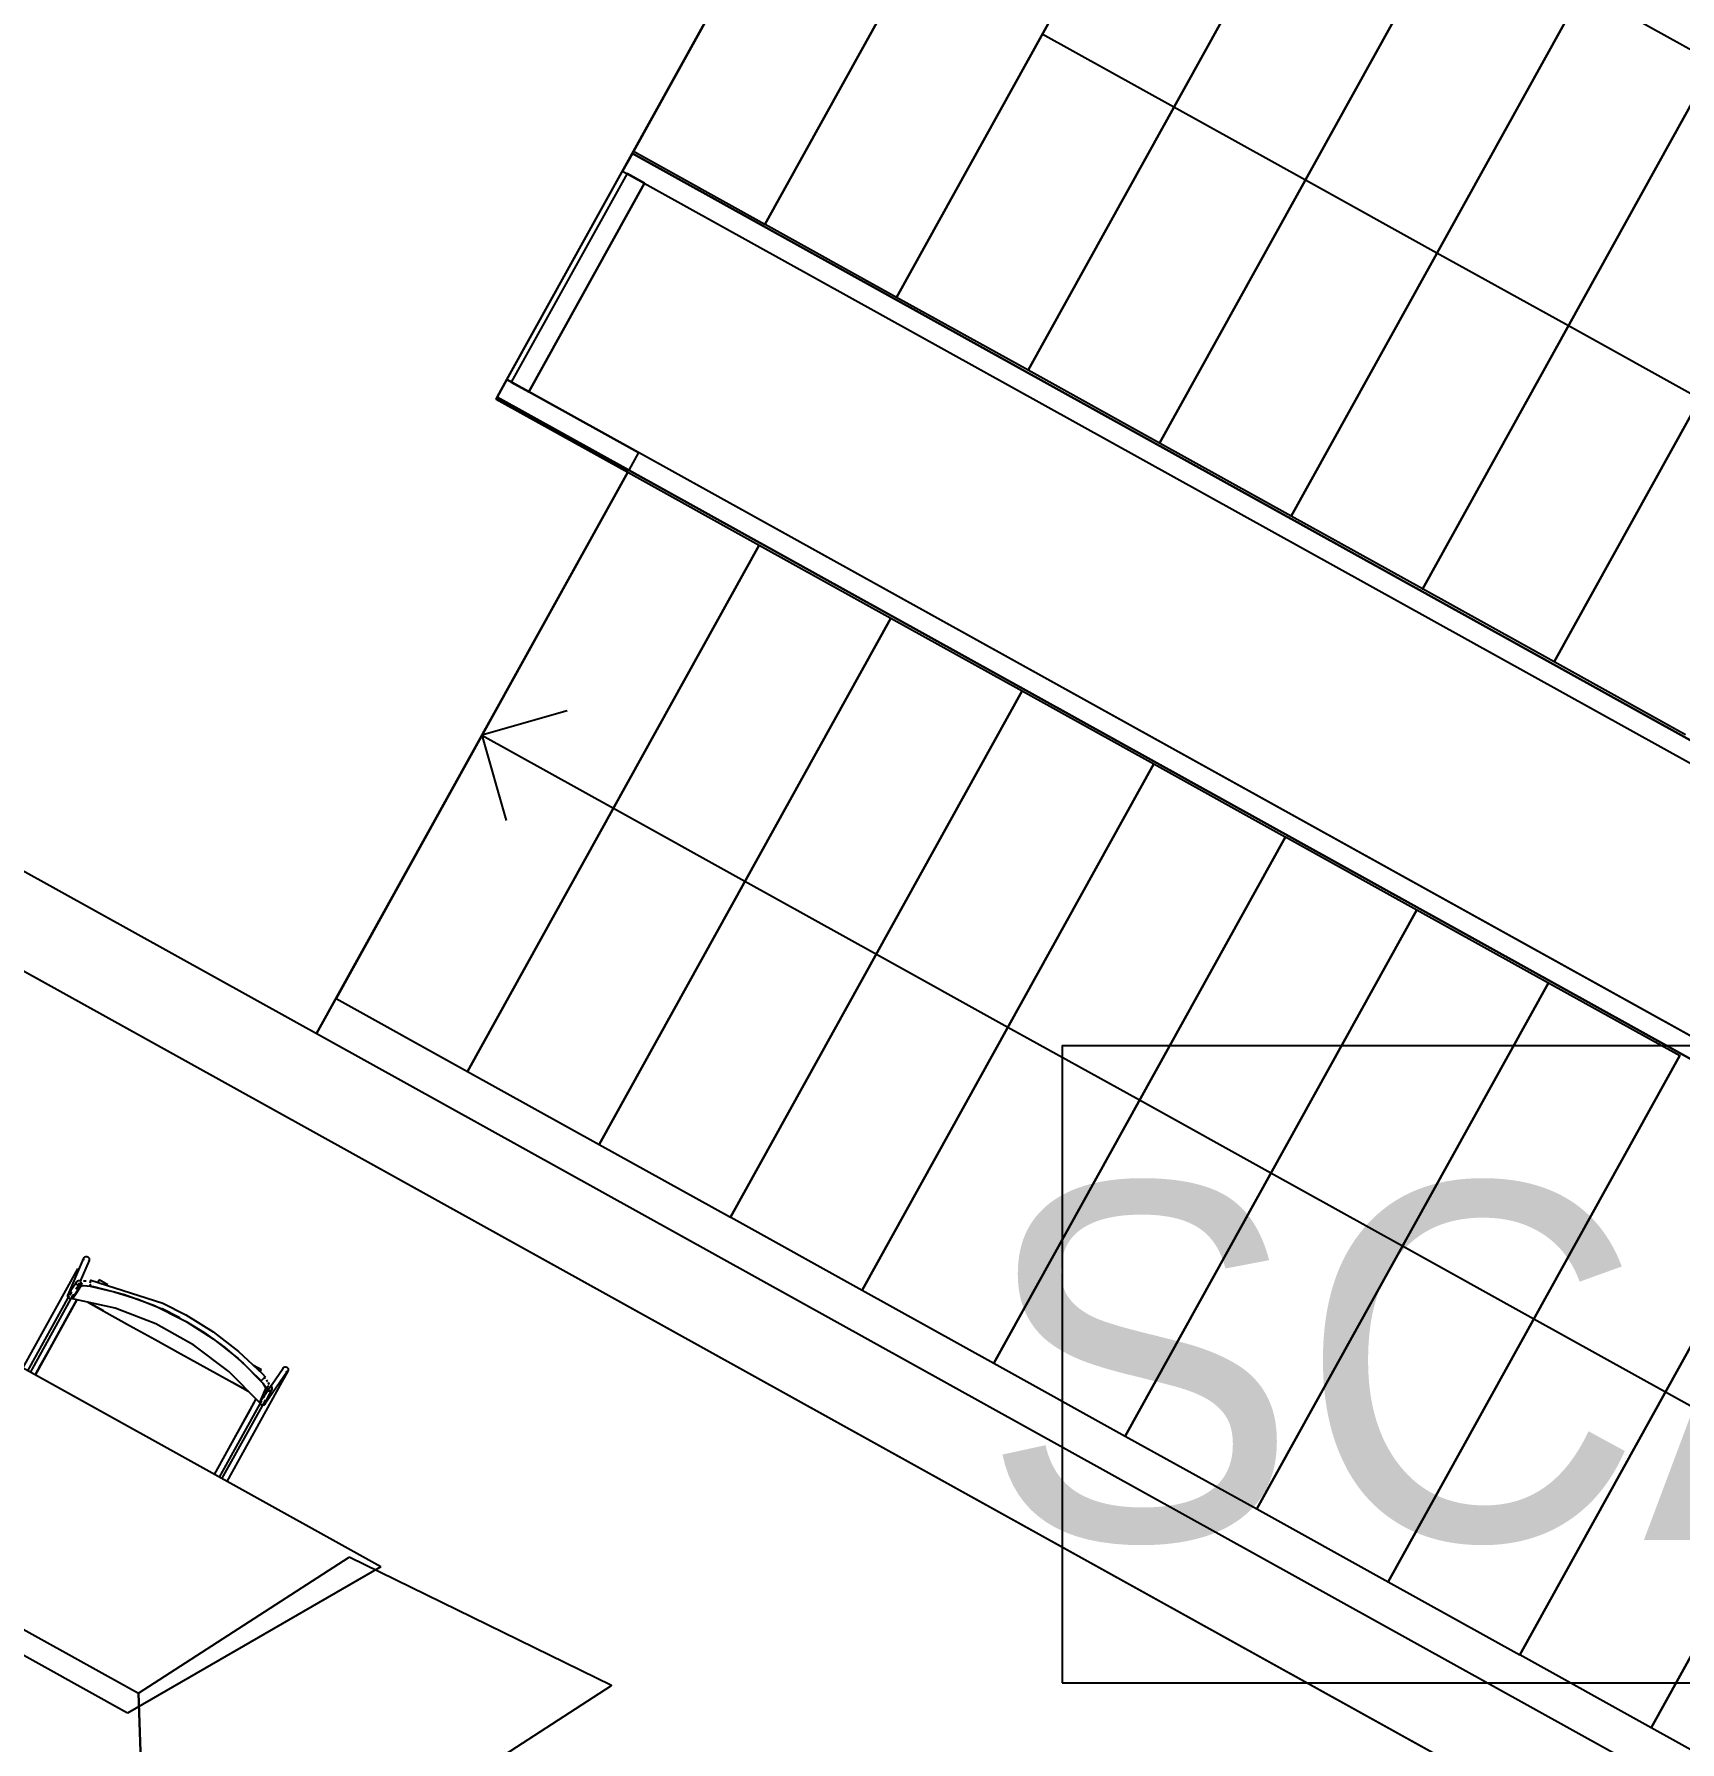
# Model space of a CAD drawing. Header units: metres. Extents: x 3.2 to 22.3, y 0.7 to 22.8.
# Drawn here: x 14.142 to 15.435, y 6.104 to 7.444 of the extents above; entities that cross this region are included whole.
import ezdxf

# ---------------------------------------------------------------- set-up
doc = ezdxf.new("R2010")
doc.units = ezdxf.units.M
for name, color, linetype in [('ARREDI', 9, 'Continuous'), ('PARETI_STRUTTURE', 7, 'Continuous'), ('WAYFINDING_RIQUADRI', 7, 'Continuous'), ('WAYFINDING_TESTI', 7, 'Continuous')]:
    doc.layers.add(name, color=color, linetype=linetype)

msp = doc.modelspace()

# ---------------------------------------------------------------- linework, layer by layer
at = {"layer": 'ARREDI'}
for points in [[(14.6124, 7.3508), (14.6047, 7.337)], [(14.6124, 7.3508), (15.7403, 6.7255), (14.6124, 7.3508), (14.6047, 7.337), (15.7258, 6.7156)], [(14.6219, 7.3275), (14.5311, 7.1636), (14.6219, 7.3275), (14.6082, 7.3351), (14.5173, 7.1712)], [(14.6082, 7.3351), (14.5173, 7.1712)], [(14.6047, 7.337), (15.7258, 6.7156)], [(14.6219, 7.3275), (14.6082, 7.3351)], [(14.6172, 7.1159), (14.5139, 7.1732)], [(14.5139, 7.1732), (14.6172, 7.1159)], [(15.6418, 6.5479), (14.6172, 7.1159), (14.6096, 7.1021)], [(15.7296, 6.7224), (15.635, 6.5517), (14.6172, 7.1159)], [(15.6418, 6.5479), (15.6342, 6.5341), (14.6096, 7.1021)], [(14.6096, 7.1021), (15.6411, 6.5303)], [(14.1816, 6.4817), (14.1815, 6.4824), (14.1816, 6.4831), (14.1816, 6.4833), (14.1816, 6.4834), (14.1819, 6.4838), (14.1824, 6.4843), (14.1831, 6.4846), (14.1839, 6.4846), (14.1846, 6.4844), (14.1852, 6.4839), (14.1856, 6.4833)], [(14.1856, 6.4833), (14.1858, 6.4826), (14.1857, 6.4819), (14.1856, 6.4816), (14.1856, 6.4816), (14.1854, 6.4812), (14.1848, 6.4807)], [(14.1758, 6.463), (14.1756, 6.4637), (14.1757, 6.4645), (14.1759, 6.465), (14.176, 6.4651), (14.1765, 6.4656), (14.1766, 6.4656), (14.1773, 6.4659), (14.178, 6.4659), (14.1787, 6.4657), (14.1793, 6.4653)], [(14.1756, 6.459), (14.1764, 6.4602), (14.1797, 6.4651)], [(14.1799, 6.4639), (14.1798, 6.4632), (14.1796, 6.4626), (14.1795, 6.4625), (14.179, 6.462), (14.179, 6.462), (14.1783, 6.4617), (14.1775, 6.4617), (14.1768, 6.4619), (14.1762, 6.4624), (14.1758, 6.463)], [(14.1769, 6.4751), (14.1772, 6.4749), (14.1776, 6.4747)], [(14.1769, 6.4751), (14.1769, 6.4751)], [(14.1776, 6.4747), (14.1782, 6.4744)], [(14.1813, 6.4655), (14.1822, 6.4656), (14.1834, 6.4656)], [(14.1821, 6.4656), (14.1834, 6.4656)], [(14.1866, 6.4638), (14.1867, 6.4645), (14.1868, 6.4652), (14.1869, 6.4657), (14.187, 6.4659), (14.187, 6.466), (14.187, 6.466), (14.1869, 6.4657)], [(14.1936, 6.4665), (14.1935, 6.4663), (14.1933, 6.4659), (14.1929, 6.4653), (14.1926, 6.4646)], [(14.4147, 6.2411), (14.0359, 6.4511), (14.0437, 6.2216)], [(14.1433, 6.3916), (14.1476, 6.3994), (14.155, 6.4128), (14.1624, 6.4261), (14.1698, 6.4395), (14.176, 6.4507)], [(14.169, 6.4528), (14.1689, 6.4535), (14.169, 6.4543), (14.169, 6.4545), (14.169, 6.4545), (14.1693, 6.4549), (14.1698, 6.4554), (14.1705, 6.4557), (14.1713, 6.4558), (14.172, 6.4555)], [(14.1728, 6.4523), (14.1722, 6.4518), (14.1715, 6.4515), (14.1708, 6.4515), (14.1701, 6.4517), (14.1695, 6.4522), (14.169, 6.4528)], [(14.3204, 6.387), (14.322, 6.3852), (14.3233, 6.3833), (14.3241, 6.3818), (14.3242, 6.3809), (14.3218, 6.3755), (14.3194, 6.3701), (14.2953, 6.3944), (14.268, 6.4151), (14.238, 6.4318), (14.206, 6.444), (14.1726, 6.4515), (14.1759, 6.4564), (14.1792, 6.4613)], [(14.1792, 6.4613), (14.18, 6.4617), (14.1817, 6.4618), (14.184, 6.4617), (14.1865, 6.4613), (14.2055, 6.457), (14.224, 6.4512), (14.2418, 6.444)], [(14.1792, 6.4613), (14.1799, 6.4617), (14.1816, 6.4618), (14.1838, 6.4617), (14.1864, 6.4613)], [(14.1865, 6.463), (14.1864, 6.4624), (14.1863, 6.462), (14.1863, 6.4617)], [(14.1864, 6.4613), (14.2054, 6.457), (14.224, 6.4512), (14.2418, 6.444)], [(14.1969, 6.442), (14.1847, 6.4487)], [(14.1847, 6.4487), (14.1973, 6.4418), (14.2174, 6.4306), (14.2376, 6.4194), (14.2578, 6.4082), (14.278, 6.397), (14.2981, 6.3859), (14.3106, 6.3789)], [(14.2424, 6.4437), (14.257, 6.4364)], [(14.257, 6.4364), (14.2424, 6.4437)], [(14.2619, 6.4337), (14.2761, 6.425), (14.2919, 6.4136), (14.3066, 6.4009), (14.3203, 6.3871)], [(14.2619, 6.4337), (14.2761, 6.425), (14.2919, 6.4135), (14.3067, 6.4009), (14.3204, 6.387)], [(14.3377, 6.3959), (14.3378, 6.3967), (14.3381, 6.3971), (14.3381, 6.3971), (14.3382, 6.3973), (14.3388, 6.3978), (14.3395, 6.398)], [(14.3395, 6.398), (14.3402, 6.398), (14.3409, 6.3977), (14.3415, 6.3972), (14.3419, 6.3966), (14.342, 6.3958), (14.3419, 6.3951), (14.3416, 6.3947), (14.3416, 6.3947), (14.3415, 6.3945), (14.3409, 6.394), (14.3402, 6.3938)], [(14.3106, 6.3789), (14.2984, 6.3857)], [(14.3199, 6.394), (14.3203, 6.3947), (14.3206, 6.3952), (14.3209, 6.3957), (14.321, 6.3959)], [(14.3204, 6.387), (14.3221, 6.3851), (14.3234, 6.3832), (14.3241, 6.3817), (14.3242, 6.3809)], [(14.3218, 6.388), (14.3214, 6.3876), (14.321, 6.3873), (14.3208, 6.3871)], [(14.3218, 6.388), (14.3224, 6.3885), (14.3229, 6.389), (14.3238, 6.3898), (14.324, 6.39)], [(14.3241, 6.3886), (14.3234, 6.3895)], [(14.3241, 6.39), (14.324, 6.39)], [(14.3275, 6.379), (14.3267, 6.379), (14.326, 6.3792), (14.3254, 6.3797), (14.3251, 6.3804), (14.3249, 6.3811), (14.3249, 6.3811), (14.3251, 6.3818), (14.3251, 6.3819), (14.3255, 6.3824), (14.326, 6.3829), (14.3268, 6.3831)], [(14.3258, 6.3865), (14.325, 6.3876)], [(14.325, 6.3875), (14.3258, 6.3865)], [(14.327, 6.3842), (14.3263, 6.3857)], [(14.3263, 6.3857), (14.3271, 6.3842)], [(14.3275, 6.3831), (14.3282, 6.3828), (14.3288, 6.3824), (14.3291, 6.3817), (14.3293, 6.381), (14.3293, 6.3809), (14.3291, 6.3803), (14.3291, 6.3801), (14.3288, 6.3796), (14.3282, 6.3792), (14.3275, 6.379)], [(14.3358, 6.387), (14.3364, 6.3867)], [(14.3371, 6.3863), (14.3371, 6.3862), (14.3371, 6.3863), (14.3368, 6.3864), (14.3364, 6.3867)], [(14.2841, 6.3135), (14.2867, 6.3183), (14.2993, 6.3409), (14.3056, 6.3522), (14.3118, 6.3635), (14.3167, 6.3723)], [(14.3194, 6.3701), (14.3211, 6.3716)], [(14.3224, 6.3678), (14.3216, 6.3678), (14.3209, 6.3681), (14.3204, 6.3686), (14.32, 6.3692), (14.3199, 6.37), (14.32, 6.3707)], [(14.3231, 6.3718), (14.3237, 6.3713), (14.3241, 6.3706), (14.3242, 6.3699), (14.324, 6.3691), (14.3238, 6.3687), (14.3238, 6.3687), (14.3237, 6.3685), (14.3231, 6.368), (14.3224, 6.3678)], [(14.323, 6.3741), (14.3234, 6.375)], [(14.3265, 6.3819), (14.3248, 6.378), (14.3241, 6.3765)], [(14.2245, 6.1417), (14.3898, 6.2487)], [(14.2324, 5.9122), (14.5959, 6.1477), (14.3898, 6.2487)], [(14.0523, 6.2371), (14.2245, 6.1417), (14.2324, 5.9122)], [(14.4147, 6.2411), (14.2159, 6.1262)], [(14.2159, 6.1262), (14.0437, 6.2216)], [(13.8536, 6.1222), (14.2324, 5.9122), (14.2245, 6.1417)]]:
    msp.add_lwpolyline(points, dxfattribs=at)
for points in [[(14.5063, 7.1594), (14.5139, 7.1732)], [(14.5311, 7.1636), (14.5173, 7.1713)], [(14.6096, 7.1021), (14.5063, 7.1594)], [(14.1726, 6.4515), (14.173, 6.4545)]]:
    msp.add_lwpolyline(points, close=True, dxfattribs=at)
at = {"layer": 'PARETI_STRUTTURE'}
for points in [[(14.5063, 7.1594), (14.5054, 7.1578), (14.6087, 7.1005), (14.3643, 6.6597), (14.6087, 7.1005), (14.5054, 7.1578), (14.8576, 7.7932)], [(14.5139, 7.1732), (14.8576, 7.7932), (16.4344, 6.9191)], [(14.8423, 7.7656), (14.6132, 7.3524), (14.8423, 7.7656), (14.9456, 7.7084)], [(15.0489, 7.6511), (14.9456, 7.7083), (14.7165, 7.2951), (14.9456, 7.7083)], [(15.1522, 7.5938), (15.0489, 7.6511), (14.8199, 7.2378), (15.0489, 7.6511)], [(15.2556, 7.5365), (15.1523, 7.5938), (14.9232, 7.1806), (15.1523, 7.5938)], [(15.3589, 7.4793), (15.2556, 7.5365), (15.0265, 7.1233), (15.2556, 7.5365)], [(15.4622, 7.422), (15.3589, 7.4793), (15.1298, 7.066), (15.3589, 7.4793)], [(15.0377, 7.3872), (14.9344, 7.4445)], [(15.5655, 7.3647), (15.4622, 7.422), (15.2331, 7.0087), (15.4622, 7.422)], [(15.141, 7.3299), (15.0377, 7.3872)], [(15.6688, 7.3075), (15.5655, 7.3647), (15.3364, 6.9515), (15.5655, 7.3647)], [(14.7165, 7.2951), (14.6132, 7.3524)], [(15.2443, 7.2726), (15.141, 7.3299)], [(14.8199, 7.2378), (14.7166, 7.2951)], [(15.3476, 7.2154), (15.2443, 7.2726)], [(14.9232, 7.1806), (14.8199, 7.2378)], [(15.451, 7.1581), (15.3476, 7.2154)], [(15.0265, 7.1233), (14.9232, 7.1806)], [(15.1298, 7.066), (15.0265, 7.1233)], [(13.5815, 7.0937), (15.8379, 5.8429)], [(14.6087, 7.1005), (14.3796, 6.6873)], [(14.6087, 7.1005), (14.712, 7.0433)], [(15.2331, 7.0088), (15.1298, 7.066)], [(14.3796, 6.6873), (14.4829, 6.63), (14.712, 7.0433), (14.4829, 6.63)], [(14.712, 7.0433), (14.8153, 6.986)], [(15.8647, 5.7492), (13.543, 7.0363)], [(15.3364, 6.9515), (15.2331, 7.0088)], [(14.4829, 6.63), (14.5862, 6.5727), (14.8153, 6.986), (14.5862, 6.5727)], [(14.8153, 6.986), (14.9186, 6.9287)], [(15.4397, 6.8942), (15.3364, 6.9515)], [(14.5862, 6.5727), (14.6895, 6.5155), (14.9186, 6.9287), (14.6895, 6.5155)], [(14.9186, 6.9287), (15.0219, 6.8715)], [(14.5611, 6.9131), (14.4942, 6.8939), (14.5133, 6.827)], [(14.4942, 6.8939), (14.5975, 6.8366)], [(15.7449, 5.6144), (15.7191, 5.6287), (15.8044, 5.7826), (13.8271, 6.8788)], [(14.6896, 6.5155), (14.7929, 6.4582), (15.0219, 6.8715), (14.7929, 6.4582)], [(15.0219, 6.8714), (15.1252, 6.8142)], [(14.5975, 6.8366), (14.7008, 6.7794)], [(14.7929, 6.4582), (14.8962, 6.4009), (15.1253, 6.8142), (14.8962, 6.4009)], [(15.1253, 6.8142), (15.2286, 6.7569)], [(14.7008, 6.7794), (14.8041, 6.7221)], [(14.8962, 6.4009), (14.9995, 6.3437), (15.2286, 6.7569), (14.9995, 6.3437)], [(15.2286, 6.7569), (15.3319, 6.6996)], [(14.8041, 6.7221), (14.9074, 6.6648)], [(14.9995, 6.3437), (15.1028, 6.2864), (15.3319, 6.6996), (15.1028, 6.2864)], [(15.3319, 6.6996), (15.4352, 6.6424)], [(14.9074, 6.6648), (15.0107, 6.6076)], [(15.1028, 6.2864), (15.2061, 6.2291), (15.4352, 6.6424), (15.2061, 6.2291)], [(15.0107, 6.6076), (15.114, 6.5503)], [(15.2061, 6.2291), (15.3094, 6.1719), (15.5385, 6.5851), (15.3094, 6.1719)], [(15.114, 6.5503), (15.2173, 6.493)], [(15.826, 5.8855), (15.4127, 6.1146), (15.6418, 6.5278), (15.4127, 6.1146), (15.3094, 6.1719)], [(15.2173, 6.493), (15.3206, 6.4358)], [(14.1691, 6.4545), (14.1816, 6.4834)], [(14.1856, 6.4816), (14.1785, 6.4654)], [(14.1335, 6.397), (14.1769, 6.4751)], [(14.176, 6.465), (14.1759, 6.4649), (14.1755, 6.4643), (14.1754, 6.4642), (14.1748, 6.4632), (14.1747, 6.4631), (14.1741, 6.4622), (14.1741, 6.4621), (14.174, 6.462), (14.1734, 6.461), (14.1733, 6.4609), (14.1728, 6.4601), (14.1727, 6.46), (14.1726, 6.4599), (14.172, 6.4589), (14.1719, 6.4588), (14.1714, 6.458), (14.1714, 6.4579), (14.1713, 6.4578), (14.1712, 6.4577), (14.1707, 6.4568), (14.1706, 6.4567), (14.1701, 6.4559), (14.17, 6.4558), (14.17, 6.4557), (14.1699, 6.4556), (14.1696, 6.4551), (14.169, 6.4545)], [(14.1779, 6.4639), (14.176, 6.4596)], [(14.187, 6.466), (14.2435, 6.4479), (14.2615, 6.4388)], [(14.1936, 6.4665), (14.2003, 6.4628)], [(14.1701, 6.454), (14.1373, 6.3949)], [(14.1395, 6.3937), (14.1729, 6.454)], [(14.1761, 6.4507), (14.1433, 6.3916)], [(14.1717, 6.4568), (14.1702, 6.4542)], [(14.1734, 6.4538), (14.173, 6.4528)], [(14.1732, 6.4528), (14.1796, 6.4626)], [(14.1768, 6.461), (14.1773, 6.4619)], [(14.1863, 6.4617), (14.1892, 6.4611), (14.2134, 6.4548), (14.2369, 6.4461), (14.2594, 6.435)], [(14.2615, 6.4388), (14.283, 6.4255), (14.3031, 6.4101), (14.3215, 6.3928), (14.3241, 6.39)], [(14.2594, 6.435), (14.262, 6.4336), (14.2831, 6.4201), (14.3028, 6.4046), (14.3208, 6.3871)], [(15.3206, 6.4357), (15.424, 6.3785)], [(14.3148, 6.3994), (14.321, 6.3959)], [(14.3202, 6.3711), (14.3381, 6.3971)], [(14.3371, 6.3862), (14.2938, 6.3081)], [(14.3416, 6.3947), (14.3238, 6.3687)], [(14.3418, 6.3949), (14.3412, 6.3937), (14.3404, 6.3923), (14.3389, 6.3894), (14.3371, 6.3863)], [(14.2841, 6.3135), (14.3167, 6.3723)], [(14.321, 6.3712), (14.2879, 6.3114)], [(14.29, 6.3102), (14.3244, 6.3721)], [(14.3201, 6.3714), (14.3202, 6.3715), (14.3202, 6.3716), (14.3203, 6.3717), (14.3204, 6.3718), (14.3204, 6.3719), (14.3205, 6.3721), (14.3205, 6.3722), (14.3206, 6.3723), (14.3206, 6.3724), (14.3207, 6.3725), (14.3207, 6.3727), (14.3208, 6.3728), (14.3209, 6.373), (14.321, 6.3731), (14.321, 6.3733), (14.3211, 6.3734), (14.3212, 6.3735), (14.3212, 6.3736), (14.3213, 6.3737), (14.3213, 6.3738), (14.3214, 6.374), (14.3214, 6.3741), (14.3215, 6.3742), (14.3215, 6.3743), (14.3217, 6.3746), (14.3217, 6.3747), (14.3218, 6.3748), (14.3218, 6.3749), (14.3219, 6.375), (14.3219, 6.3751), (14.322, 6.3753), (14.322, 6.3754), (14.3221, 6.3755), (14.3222, 6.3756), (14.3222, 6.3757), (14.3223, 6.3759), (14.3224, 6.3761), (14.3224, 6.3762), (14.3225, 6.3763), (14.3226, 6.3764), (14.3226, 6.3766), (14.3227, 6.3767), (14.3227, 6.3768), (14.3228, 6.3769), (14.3228, 6.377), (14.3229, 6.3772), (14.3229, 6.3773), (14.323, 6.3774), (14.3231, 6.3776), (14.3232, 6.3778), (14.3232, 6.3779), (14.3233, 6.378), (14.3233, 6.3781), (14.3234, 6.3782), (14.3234, 6.3784), (14.3235, 6.3785), (14.3236, 6.3786), (14.3236, 6.3787), (14.3237, 6.3788), (14.3237, 6.3789), (14.3238, 6.3792), (14.3239, 6.3793), (14.3239, 6.3794), (14.324, 6.3795), (14.3241, 6.3797), (14.3241, 6.3798), (14.3242, 6.3799), (14.3242, 6.38), (14.3243, 6.3801), (14.3243, 6.3802), (14.3245, 6.3805), (14.3245, 6.3806), (14.3246, 6.3807), (14.3246, 6.3808), (14.3247, 6.381), (14.3247, 6.3811), (14.3248, 6.3812), (14.3248, 6.3813), (14.3249, 6.3814), (14.325, 6.3815), (14.325, 6.3817), (14.3251, 6.3818), (14.3251, 6.3819), (14.3251, 6.3819)], [(14.324, 6.3695), (14.3291, 6.3801)], [(14.3257, 6.3796), (14.3248, 6.378)], [(15.424, 6.3785), (15.5273, 6.3212)]]:
    msp.add_lwpolyline(points, dxfattribs=at)
at = {"layer": 'WAYFINDING_RIQUADRI'}
msp.add_lwpolyline([(14.95, 6.15), (16.05, 6.15), (16.05, 6.65), (14.95, 6.65)], close=True, dxfattribs=at)

# ---------------------------------------------------------------- texts
at = {"layer": 'WAYFINDING_TESTI', "insert": (15.5, 6.4), "char_height": 0.28, "attachment_point": 5}
msp.add_mtext('SCALA', dxfattribs=at)

doc.saveas('drawing.dxf')
